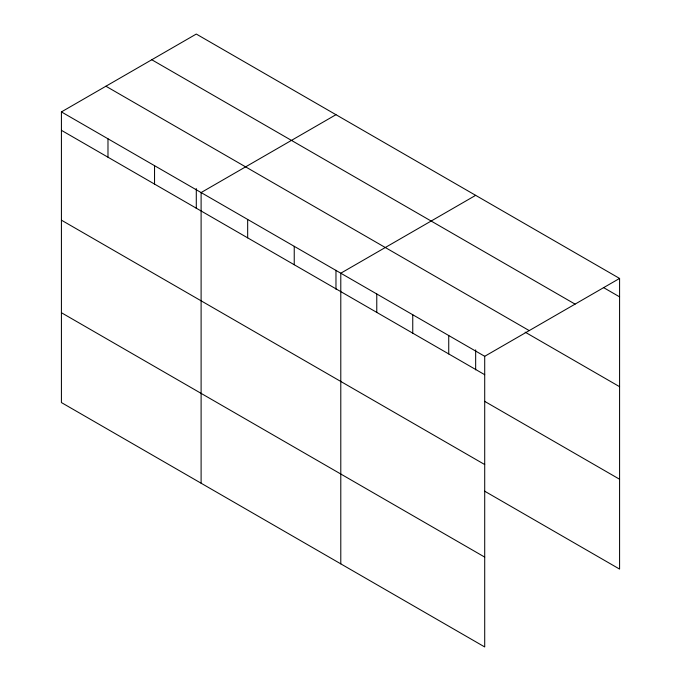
<?xml version="1.0" encoding="UTF-8"?>
<svg xmlns="http://www.w3.org/2000/svg" width="681" height="681" viewBox="0 0 681 681"><rect width="100%" height="100%" fill="white"/><g stroke="black" fill="none" stroke-linecap="round" stroke-linejoin="round"><path stroke-width="1.02" d="M61.418 111.914L484.71 356.299L484.71 646.95L61.418 402.565L61.418 111.914L196.29 34.05L619.582 278.435L619.582 569.086L484.659 491.188M335.971 114.697L201.108 192.561L201.108 483.212M475.661 195.345L340.789 273.209L340.789 563.859M484.71 356.299L619.582 278.435M603.392 287.501L619.582 296.848M151.778 59.749L575.079 304.135M105.921 86.223L529.222 330.608M525.136 332.158L619.582 386.689M61.418 130.326L484.71 374.712M484.659 401.347L619.582 479.245M61.418 220.167L484.71 464.553M61.418 312.724L484.71 557.109M475.661 349.872L475.661 369.86M448.736 335.529L448.736 353.941M412.754 314.758L412.754 333.171M376.772 293.988L376.772 312.392M335.971 270.28L335.971 289.212M294.235 246.326L294.235 264.739M247.671 219.444L247.671 237.856M196.29 188.577L196.29 208.565M154.544 165.679L154.544 184.091M107.981 138.796L107.981 157.209"/></g></svg>
